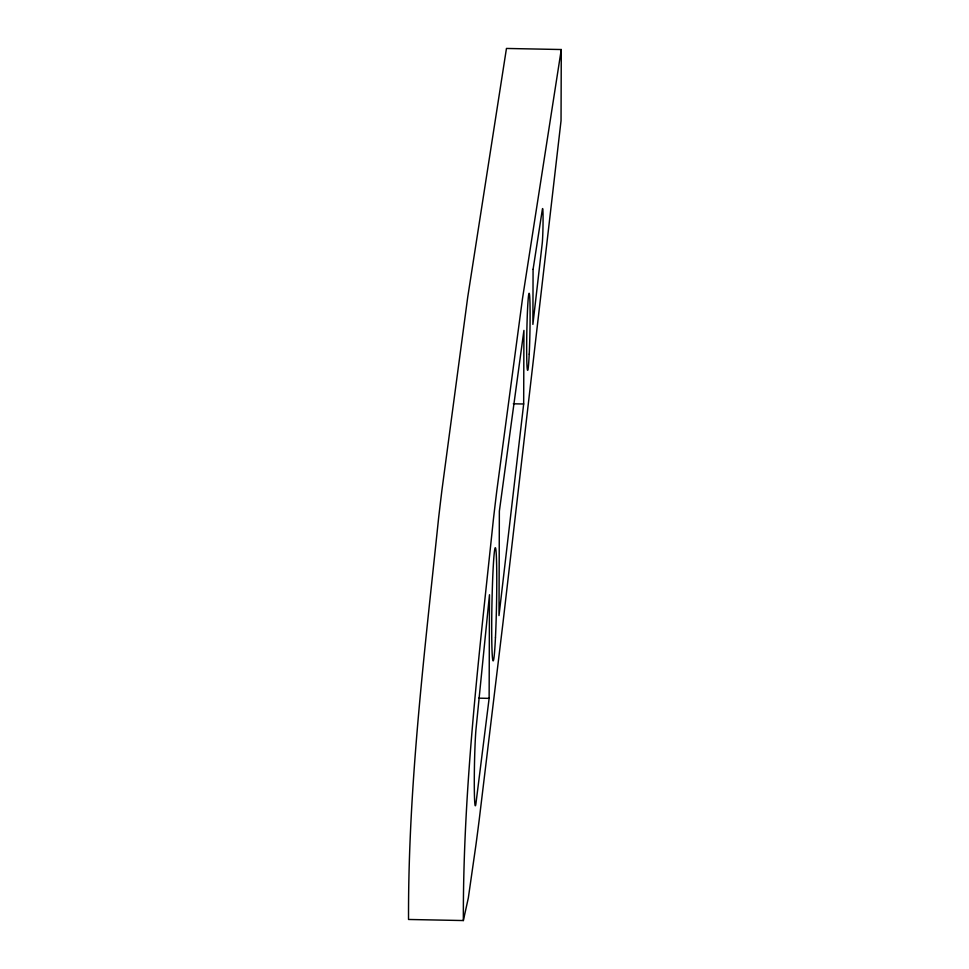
<?xml version="1.0" encoding="UTF-8"?>
<svg xmlns="http://www.w3.org/2000/svg" width="969" height="969" viewBox="0 0 969 969"><rect width="100%" height="100%" fill="white"/><g stroke="black" fill="none" stroke-linecap="round" stroke-linejoin="round"><path stroke-width="1.45" d="M489.127 698.37L489.49 594.736L475.973 729.475A41.158 1.672 -88.9 0 0 474.289 782.334A41.158 1.672 -88.9 0 0 475.949 803.446L489.127 698.37L478.759 698.164M523.672 404L523.926 330.405L499.362 511.172L498.999 615.581L523.672 404L513.304 403.794M561.281 49.528L561.039 120.737L502.984 622.813L479.231 819.617A3387.842 137.21 -88.9 0 1 475.888 845.259L468.33 897.924L463.352 920.55L408.53 919.472C408.058 785.883 424.737 651.35 438.582 518.245A3383.736 137.041 -88.9 0 1 441.937 490.06L467.7 297.265L506.46 48.45L561.281 49.528L522.533 298.343L496.758 491.138A3383.736 137.041 -88.9 0 0 493.403 519.323C479.498 652.44 462.928 786.961 463.352 920.55M533.083 269.334L532.889 324.397L542.192 243.716A18.29 0.739 -88.9 0 0 543.064 220.653A18.29 0.739 -88.9 0 0 542.374 209.316L533.083 269.334M495.462 637.505A56.711 2.301 -88.9 0 0 495.583 548.103A56.711 2.301 -88.9 0 0 491.695 627.985A56.711 2.301 -88.9 0 0 495.462 637.505M529.219 354.145A38.421 1.55 -88.9 0 0 529.292 293.571A38.421 1.55 -88.9 0 0 526.664 347.689A38.421 1.55 -88.9 0 0 529.219 354.145"/></g></svg>
